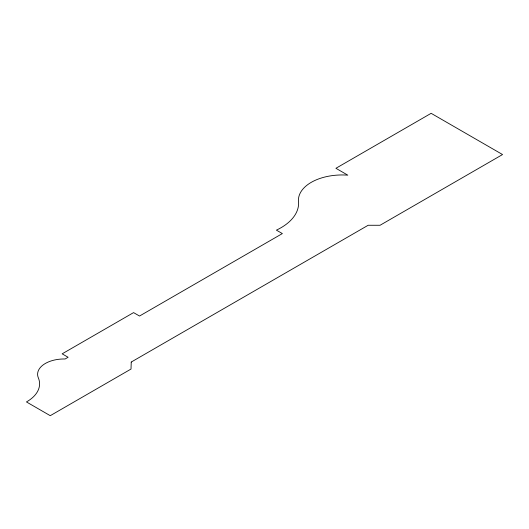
<?xml version="1.0" encoding="UTF-8"?>
<svg xmlns="http://www.w3.org/2000/svg" width="529" height="529" viewBox="0 0 529 529"><rect width="100%" height="100%" fill="white"/><g stroke="black" fill="none" stroke-linecap="round" stroke-linejoin="round"><path stroke-width="0.79" d="M131.232 362.054L131.02 369.05L50.255 415.682L26.45 401.934A43.887 25.339 0 0 0 38.352 377.885A26.503 15.301 0 0 1 65.133 358.986L68.109 357.267L62.157 353.835L133.572 312.606L139.524 316.038L282.354 233.58L276.402 230.141A60.332 34.835 0 0 0 298.614 202.495A43.742 25.253 0 0 1 347.817 175.165L335.915 168.295L431.135 113.318L502.55 154.547L380.06 225.268L368.158 225.268L131.232 362.054"/></g></svg>
